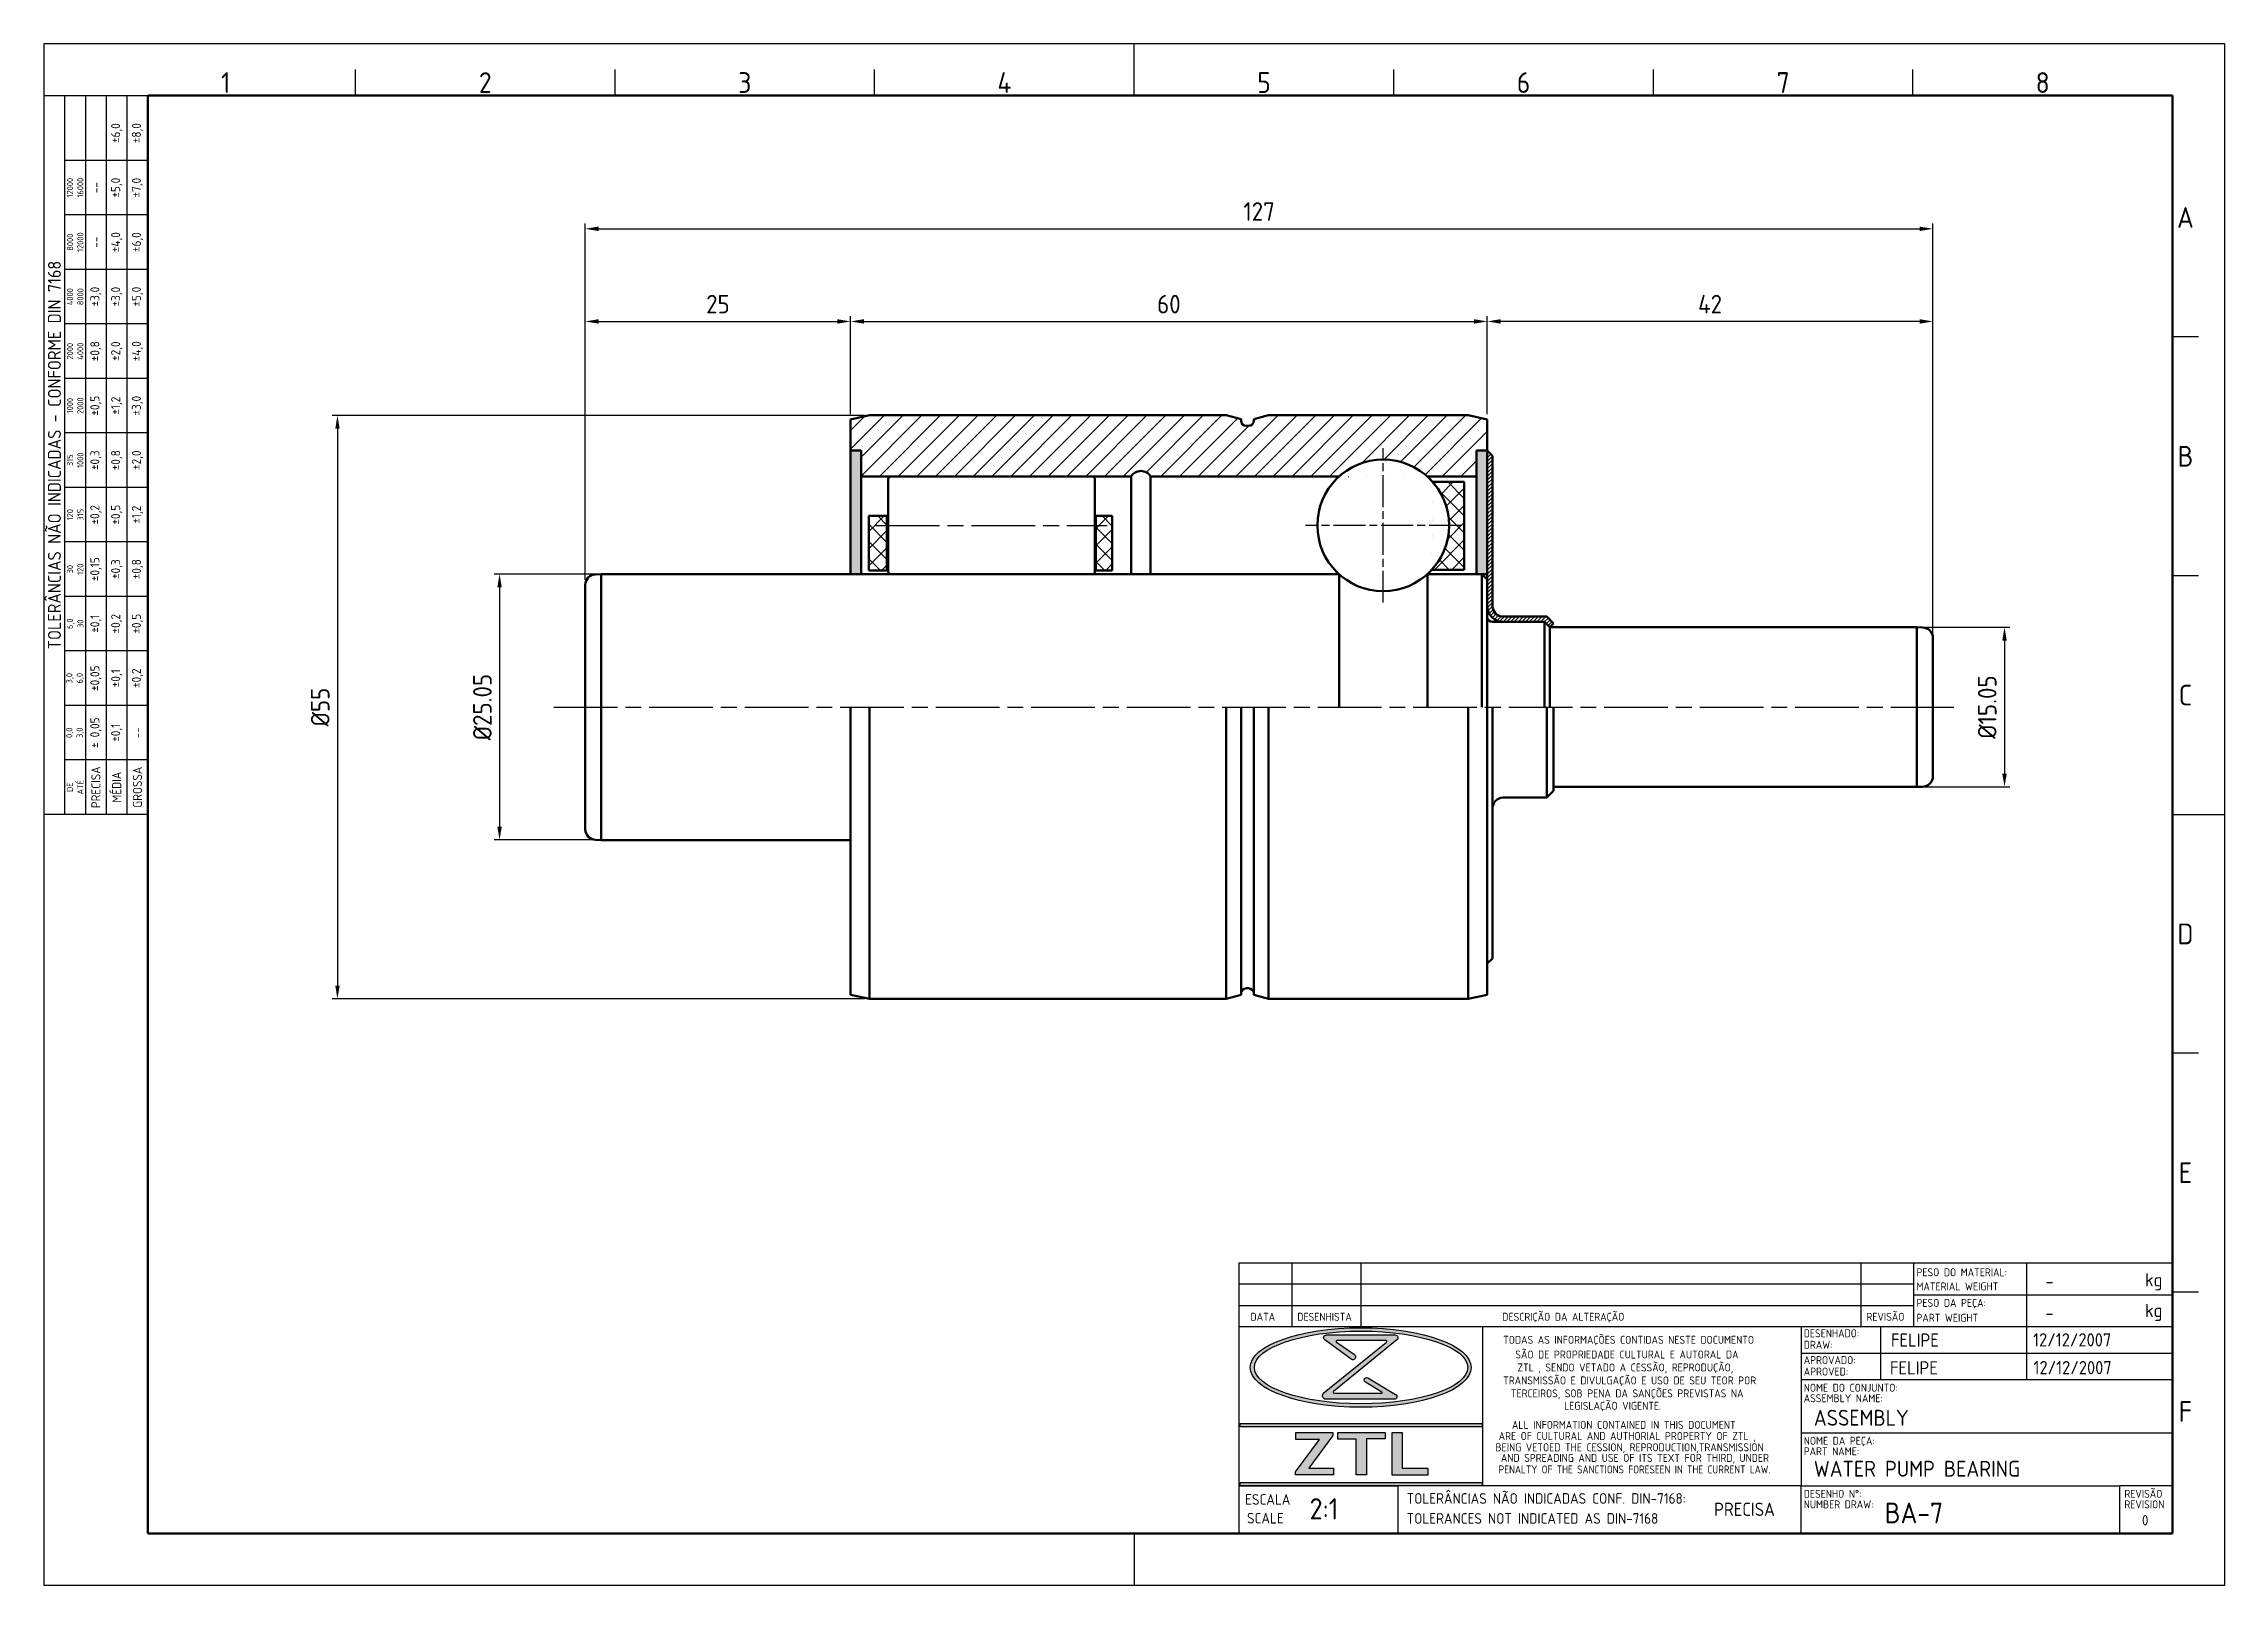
# Model space of a CAD drawing. Extents: x 0 to 205, y 0 to 145.
import ezdxf
from ezdxf.enums import TextEntityAlignment as Align

# ---------------------------------------------------------------- set-up
doc = ezdxf.new("R2010")
doc.units = 0
doc.header["$LTSCALE"] = 0.5
for name, pattern in [('AM_ISO02W050', [7.5, 6, -1.5]), ('AM_ISO08W050', [18, 12, -1.5, 3, -1.5]), ('AM_ISO08W050x2', [9, 6, -0.75, 1.5, -0.75])]:
    doc.linetypes.add(name, pattern=pattern)
doc.layers.get('0').update_dxf_attribs({"linetype": 'CONTINUOUS'})
doc.layers.get('Defpoints').update_dxf_attribs({"linetype": 'CONTINUOUS'})
for name, color, linetype, lineweight in [('AM_0', 7, 'CONTINUOUS', 50), ('AM_3', 6, 'AM_ISO02W050', 25), ('AM_5', 3, 'CONTINUOUS', 25), ('AM_7', 4, 'AM_ISO08W050', 25), ('AM_8', 1, 'CONTINUOUS', 25), ('AM_BOR', 7, 'CONTINUOUS', 50)]:
    doc.layers.add(name, color=color, linetype=linetype, lineweight=lineweight)
doc.styles.add('ACISOTS', font='isocp.shx', dxfattribs={"height": 1})
doc.styles.get("Standard").update_dxf_attribs({"font": 'ISOCP.SHX'})
doc.dimstyles.new('AM_ISO', dxfattribs={"dimtxt": 3.5, "dimasz": 2.5, "dimexe": 1, "dimexo": 1, "dimgap": 1.5, "dimtad": 1, "dimdsep": 46, "dimtxsty": 'Standard', "dimcen": 0, "dimclrd": 256, "dimclre": 256, "dimclrt": 2, "dimadec": 0, "dimazin": 2, "dimtp": 0.1, "dimtm": 0.1, "dimtfac": 0.71, "dimtdec": 3, "dimtmove": 0, "dimatfit": 3, "dimfxl": 1, "dimlwd": -1, "dimlwe": -1, "dimarcsym": 0})
pattern_1 = [(45, (0, -6.0432), (-0.813173, 0.813173), []), (135, (0, -6.0432), (-0.813173, -0.813173), [])]

# ---------------------------------------------------------------- blocks, each defined once
blk = doc.blocks.new('A3 ZTL')
for p, q in [((19.57, 280.82), (19.57, 9.78)), ((401.17, 280.82), (19.57, 280.82)), ((401.17, 9.78), (401.17, 280.82)), ((19.57, 9.78), (401.17, 9.78))]:
    blk.add_line(p, q)
at = {"layer": 'AM_BOR', "color": 135, "lineweight": 25}
for p, q in [((0, 0), (0, 290.61)), ((0, 290.61), (410.96, 290.61)), ((205.48, 280.82), (205.48, 290.61)), ((410.96, 290.61), (410.96, 0)), ((58.71, 280.82), (58.71, 285.71)), ((107.63, 280.82), (107.63, 285.71)), ((156.56, 280.82), (156.56, 285.71)), ((254.4, 280.82), (254.4, 285.71)), ((303.33, 280.82), (303.33, 285.71)), ((352.25, 280.82), (352.25, 285.71)), ((3.91, 145.3), (3.91, 280.82)), ((7.83, 280.82), (7.83, 145.3)), ((11.74, 280.82), (11.74, 145.3)), ((15.66, 145.3), (15.66, 280.82)), ((19.57, 268.59), (3.91, 268.59)), ((19.57, 258.32), (3.91, 258.32)), ((19.57, 248.04), (3.91, 248.04)), ((19.57, 237.77), (3.91, 237.77)), ((406.07, 235.32), (401.17, 235.32)), ((19.57, 227.5), (3.91, 227.5)), ((19.57, 217.22), (3.91, 217.22)), ((19.57, 206.95), (3.91, 206.95)), ((19.57, 196.67), (3.91, 196.67)), ((406.07, 190.31), (401.17, 190.31)), ((19.57, 186.4), (3.91, 186.4)), ((19.57, 176.13), (3.91, 176.13)), ((19.57, 165.85), (3.91, 165.85)), ((19.57, 155.58), (3.91, 155.58)), ((401.17, 145.3), (410.96, 145.3)), ((406.07, 100.29), (401.17, 100.29)), ((406.07, 55.28), (401.17, 55.28)), ((205.48, 9.78), (205.48, 0)), ((410.96, 0), (0, 0))]:
    blk.add_line(p, q, dxfattribs=at)
blk.add_lwpolyline([(19.57, 145.3), (0, 145.3), (0, 280.82), (19.57, 280.82)], close=True, dxfattribs=at)
at = {"layer": 'AM_BOR', "color": 135, "lineweight": 25, "style": 'ACISOTS'}
for s, p in [('1', (34.25, 283.27)), ('2', (83.17, 283.27)), ('3', (132.09, 283.27)), ('4', (181.02, 283.27)), ('5', (229.94, 283.27)), ('6', (278.86, 283.27)), ('7', (327.79, 283.27)), ('8', (376.71, 283.27)), ('A', (403.62, 257.83)), ('B', (403.62, 212.82)), ('C', (403.62, 167.81)), ('D', (403.62, 122.8)), ('E', (403.62, 77.79)), ('F', (403.62, 32.78))]:
    blk.add_text(s, height=3.91, dxfattribs=at).set_placement(p, align=Align.MIDDLE)
at = {"layer": 'AM_BOR', "color": 135, "lineweight": 25, "attachment_point": 5, "rotation": 90}
for s, insert, char_height, width in [('±6,0', (13.7, 273.73), 1.712, 10.274), ('±8,0', (17.61, 273.73), 1.712, 10.274), ('12000\\P16000', (5.87, 263.45), 1.174, 10.274), ('--', (9.78, 263.45), 1.712, 10.274), ('±5,0', (13.7, 263.45), 1.712, 10.274), ('±7,0', (17.61, 263.45), 1.712, 10.274), ('±4,0', (13.7, 253.18), 1.712, 10.274), ('±6,0', (17.61, 253.18), 1.712, 10.274), ('8000\\P12000', (5.87, 253.18), 1.174, 10.274), ('--', (9.78, 253.18), 1.712, 10.274), ('{\\Fisocp.shx|c0;TOLERÂNCIAS NÃO INDICADAS - CONFORME DIN 7168}', (1.96, 213.06), 2.4462, 135.5186), ('4000\\P8000', (5.87, 242.91), 1.174, 10.274), ('±3,0', (9.78, 242.91), 1.712, 10.274), ('±3,0', (13.7, 242.91), 1.712, 10.274), ('±5,0', (17.61, 242.91), 1.712, 10.274), ('±0,8', (9.78, 232.63), 1.712, 10.274), ('±2,0', (13.7, 232.63), 1.712, 10.274), ('±4,0', (17.61, 232.63), 1.712, 10.274), ('2000\\P4000', (5.87, 232.63), 1.174, 10.274), ('1000\\P2000', (5.87, 222.36), 1.174, 10.274), ('±0,5', (9.78, 222.36), 1.712, 10.274), ('±1,2', (13.7, 222.36), 1.712, 10.274), ('±3,0', (17.61, 222.36), 1.712, 10.274), ('±0,3', (9.78, 212.08), 1.712, 10.274), ('±0,8', (13.7, 212.08), 1.712, 10.274), ('±2,0', (17.61, 212.08), 1.712, 10.274), ('315\\P1000', (5.87, 212.08), 1.174, 10.274), ('120\\P315', (5.87, 201.81), 1.174, 10.274), ('±0,2', (9.78, 201.81), 1.712, 10.274), ('±0,5', (13.7, 201.81), 1.712, 10.274), ('±1,2', (17.61, 201.81), 1.712, 10.274), ('±0,15', (9.78, 191.54), 1.712, 10.274), ('±0,3', (13.7, 191.54), 1.712, 10.274), ('±0,8', (17.61, 191.54), 1.712, 10.274), ('30\\P120', (5.87, 191.54), 1.174, 10.274), ('6,0\\P30', (5.87, 181.26), 1.174, 10.274), ('±0,1', (9.78, 181.26), 1.712, 10.274), ('±0,2', (13.7, 181.26), 1.712, 10.274), ('±0,5', (17.61, 181.26), 1.712, 10.274), ('±0,05', (9.78, 170.99), 1.712, 10.274), ('±0,2', (17.61, 170.99), 1.712, 10.274), ('3,0\\P6,0', (5.87, 170.99), 1.174, 10.274), ('±0,1', (13.7, 170.99), 1.712, 10.274), ('0,0\\P3,0', (5.87, 160.71), 1.174, 10.274), ('± 0,05', (9.78, 160.71), 1.712, 10.274), ('\\pt4.69206;±0,1', (13.7, 160.71), 1.7123, 10.274), ('--', (17.61, 160.71), 1.712, 10.274), ('PRECISA', (9.78, 150.44), 1.712, 10.274), ('MÉDIA', (13.7, 150.44), 1.712, 10.274), ('GROSSA', (17.61, 150.44), 1.712, 10.274), ('{\\Fisocp.shx|c0;DE\\PATÉ}', (5.87, 150.44), 1.1742, 10.274)]:
    blk.add_mtext(s, dxfattribs=dict(at, insert=insert, char_height=char_height, width=width))
blk = doc.blocks.new('LEGENDAZTL-1')
at = {"layer": 'AM_8'}
h = blk.add_hatch(color=135, dxfattribs=at)
edge = h.paths.add_edge_path()
edge.add_ellipse((23.01, 31.29), major_axis=(20.82, 0), ratio=0.359907, start_angle=191.4592, end_angle=452.8175)
edge.add_ellipse((23.01, 31.29), major_axis=(20.82, 0), ratio=0.359907, start_angle=92.8175, end_angle=191.4592)
edge = h.paths.add_edge_path(flags=16)
edge.add_ellipse((23.07, 31.29), major_axis=(20.11, 0), ratio=0.340664, start_angle=93.067, end_angle=371.4592)
edge.add_ellipse((23.07, 31.29), major_axis=(20.11, 0), ratio=0.340664, start_angle=11.4592, end_angle=93.067)
h = blk.add_hatch(color=135, dxfattribs=at)
edge = h.paths.add_edge_path()
edge.add_line((27.86, 36.04), (16.14, 26.55))
edge.add_arc((16.46, 25.96), 0.662, 118.1409, 270)
edge.add_line((16.46, 25.3), (29.34, 25.3))
edge.add_arc((29.33, 25.79), 0.488, 271.9685, 418.9108)
edge.add_line((29.58, 26.21), (24.36, 29.35))
edge.add_arc((24.11, 28.95), 0.475, 58.6682, 238.8052)
edge.add_line((23.87, 28.54), (26.98, 26.65))
edge.add_arc((26.92, 26.56), 0.12, -90, 54.6545, ccw=False)
edge.add_line((26.92, 26.44), (17.93, 26.44))
edge.add_arc((17.96, 26.6), 0.167, 129.2364, 260.8226, ccw=False)
edge.add_line((17.86, 26.73), (29.79, 36.47))
edge.add_arc((29.47, 36.9), 0.529, 306.0702, 450)
edge.add_line((29.47, 37.43), (16.54, 37.43))
edge.add_arc((16.52, 36.92), 0.513, 87.7272, 233.7471)
edge.add_line((16.21, 36.5), (21.18, 32.86))
edge.add_arc((21.5, 33.28), 0.527, 232.4714, 414.7334)
edge.add_line((21.81, 33.71), (18.46, 36.07))
edge.add_arc((18.53, 36.2), 0.144, 90, 242.5235, ccw=False)
edge.add_line((18.53, 36.35), (27.78, 36.35))
edge.add_arc((27.75, 36.17), 0.176, -50.9964, 80.7655, ccw=False)
for points in [[(0.28, 20.1), (45.87, 20.1), (45.87, 20.7), (0.28, 20.7)], [(10.71, 11.65), (10.71, 11.05), (17.9, 11.05), (17.9, 12.32), (13.24, 12.32), (17.77, 18.44), (17.77, 19.04), (10.78, 19.04), (10.78, 17.71), (15.21, 17.71)], [(18.7, 17.78), (22.17, 17.78), (22.17, 11.05), (24.07, 11.05), (24.07, 17.84), (27.63, 17.84), (27.63, 19.04), (18.7, 19.04)], [(35.62, 11.02), (35.62, 12.32), (30.79, 12.32), (30.79, 19.04), (28.93, 19.04), (28.93, 11.02)], [(45.87, 9.6), (0.28, 9.6), (0.28, 9), (45.87, 9)]]:
    blk.add_hatch(color=135, dxfattribs=at).paths.add_polyline_path(points)
at = {"layer": 'AM_8', "color": 135}
for p, q in [((0, 51), (176, 51)), ((0, 51), (0, 0)), ((10, 51), (10, 39)), ((23, 51), (23, 39)), ((117.25, 51), (117.25, 39)), ((127.25, 39), (127.25, 51)), ((148.5, 51), (148.5, 45)), ((176, 0), (176, 51)), ((127.25, 47), (0, 47)), ((0, 43), (127.25, 43)), ((127.25, 45), (176, 45)), ((148.5, 45), (148.5, 39)), ((0, 39), (106, 39)), ((16.54, 37.43), (29.47, 37.43)), ((45.93, 39), (45.93, 9)), ((106, 39), (106, 20)), ((106, 39), (176, 39)), ((121, 39), (121, 29)), ((148.5, 39), (148.5, 29)), ((106, 34), (176, 34)), ((106, 29), (176, 29)), ((0.28, 20.1), (0.28, 20.7)), ((0.28, 20.7), (45.87, 20.7)), ((45.87, 20.7), (45.87, 20.1)), ((45.87, 20.1), (0.28, 20.1)), ((10.71, 11.65), (15.21, 17.71)), ((10.78, 17.71), (10.78, 19.04)), ((10.78, 19.04), (17.77, 19.04)), ((15.21, 17.71), (10.78, 17.71)), ((17.77, 18.44), (13.24, 12.32)), ((17.77, 19.04), (17.77, 18.44)), ((18.7, 17.78), (18.7, 19.04)), ((18.7, 19.04), (27.63, 19.04)), ((22.17, 17.78), (18.7, 17.78)), ((22.17, 11.05), (22.17, 17.78)), ((24.07, 17.84), (24.07, 11.05)), ((27.63, 17.84), (24.07, 17.84)), ((27.63, 19.04), (27.63, 17.84)), ((28.93, 11.02), (28.93, 19.04)), ((28.93, 19.04), (30.79, 19.04)), ((30.79, 19.04), (30.79, 12.32)), ((106, 20), (106, 9)), ((106, 19), (176, 19)), ((0, 9), (30, 9)), ((106, 9), (0, 9)), ((0.28, 9.6), (45.87, 9.6)), ((0.28, 9), (0.28, 9.6)), ((45.87, 9), (0.28, 9)), ((10.71, 11.05), (10.71, 11.65)), ((17.9, 11.05), (10.71, 11.05)), ((13.24, 12.32), (17.9, 12.32)), ((17.9, 12.32), (17.9, 11.05)), ((24.07, 11.05), (22.17, 11.05)), ((35.62, 11.02), (28.93, 11.02)), ((30, 9), (30, 0)), ((30.79, 12.32), (35.62, 12.32)), ((35.62, 12.32), (35.62, 11.02)), ((45.87, 9.6), (45.87, 9)), ((106, 0), (106, 9)), ((106, 9), (166, 9)), ((176, 9), (166, 9)), ((166, 9), (166, 0)), ((0, 0), (176, 0))]:
    blk.add_line(p, q, dxfattribs=at)
blk.add_lwpolyline([(16.54, 37.43), (29.47, 37.43, -0.726075), (29.79, 36.47), (17.86, 26.73, 0.646844), (17.93, 26.44), (26.92, 26.44, 0.730915), (26.98, 26.65), (23.87, 28.54, -1.001197), (24.36, 29.35), (29.58, 26.21, -0.746343), (29.34, 25.3), (16.46, 25.3, -0.780296), (16.14, 26.55), (27.86, 36.04, 0.647932), (27.78, 36.35), (18.53, 36.35, 0.78497), (18.46, 36.07), (21.81, 33.71, -1.019937), (21.18, 32.86), (16.21, 36.5, -0.740095), (16.54, 37.43, -0.257794)], format="xyb", dxfattribs=at)
for centre, major_axis, ratio in [((23.01, 31.29), (-20.82, 0), 0.359907), ((23.07, 31.29), (-20.11, 0), 0.340664)]:
    blk.add_ellipse(centre, major_axis=major_axis, ratio=ratio, dxfattribs=at)
for s, height, p in [('PESO DO MATERIAL:', 1.5, (127.75, 48.48)), ('MATERIAL WEIGHT', 1.5, (127.75, 45.82)), ('kg', 2.5, (170.83, 46.56)), ('DATA', 1.5, (2.22, 40.09)), ('DESENHISTA', 1.5, (11.05, 40.09)), ('DESCRIÇÃO DA ALTERAÇÃO', 1.5, (49.68, 40.09)), ('REVISÃO', 1.5, (118.32, 40.09)), ('PESO DA PEÇA:', 1.5, (127.75, 42.71)), ('PART WEIGHT', 1.5, (127.75, 39.91)), ('kg', 2.5, (170.83, 40.79)), ('TODAS AS INFORMAÇÕES CONTIDAS NESTE DOCUMENTO', 1.5, (49.85, 35.75)), ('DESENHADO:', 1.5, (106.5, 36.98)), ('SÃO DE PROPRIEDADE CULTURAL E AUTORAL DA', 1.5, (52.14, 32.98)), ('APROVADO:', 1.5, (106.5, 31.93)), ('DRAW:', 1.5, (106.5, 34.82)), ('TRANSMISSÃO E DIVULGAÇÃO E USO DE SEU TEOR POR', 1.5, (49.85, 28.1)), ('ZTL , SENDO VETADO A CESSÃO, REPRODUÇÃO,', 1.5, (52.53, 30.54)), ('APROVED:', 1.5, (106.5, 29.77)), ('TERCEIROS, SOB PENA DA SANÇÕES PREVISTAS NA', 1.5, (51.3, 25.66)), ('LEGISLAÇÃO VIGENTE.', 1.5, (61.33, 23.31)), ('ASSEMBLY NAME:', 1.5, (106.5, 24.74)), ('NOME DO CONJUNTO:', 1.5, (106.5, 26.72)), ('ALL INFORMATION CONTAINED IN THIS DOCUMENT', 1.5, (51.5, 19.72)), ('BEING VETOED THE CESSION, REPRODUCTION,TRANSMISSION', 1.5, (48.41, 15.49)), ('ARE OF CULTURAL AND AUTHORIAL PROPERTY OF ZTL ,', 1.5, (49, 17.62)), ('NOME DA PEÇA:', 1.5, (106.5, 16.72)), ('AND SPREADING AND USE OF ITS TEXT FOR THIRD, UNDER', 1.5, (49.42, 13.49)), ('PART NAME:', 1.5, (106.5, 14.74)), ('TOLERÂNCIAS NÃO INDICADAS CONF. DIN-7168:', 2, (31.66, 5.6)), ('DESENHO N%%d:', 1.5, (106.5, 6.72)), ('REVISÃO', 1.5, (166.93, 6.72)), ('ESCALA', 2, (1.21, 5.42)), ('NUMBER DRAW:', 1.5, (106.5, 4.74)), ('REVISION', 1.5, (166.93, 4.74)), ('SCALE', 2, (1.57, 1.88)), ('TOLERANCES NOT INDICATED AS DIN-7168', 2, (31.66, 1.83))]:
    blk.add_text(s, height=height, dxfattribs=at).set_placement(p)
at = {"layer": 'AM_8', "color": 135, "width": 0.95}
blk.add_text('PENALTY OF THE SANCTIONS FORESEEN IN THE CURRENT LAW.', height=1.5, dxfattribs=at).set_placement((48.99, 11.32))
at = {"layer": 'AM_8', "color": 135}
for tag, height, p in [('PESO', 2.5, (152.06, 47.53)), ('PESO', 2.5, (152.06, 41.58)), ('DESN.', 2.5, (122.94, 36.44)), ('DATADES', 2.5, (149.73, 36.5)), ('APROV', 2.5, (122.75, 31.22)), ('DATAAPROV', 2.5, (149.81, 31.25)), ('CONJUNTO', 3, (108.41, 21.81)), ('PEÇA', 3, (108.4, 12.2)), ('NºDESENHO', 3.91, (121.76, 3.88))]:
    blk.add_attdef(tag, text='', height=height, dxfattribs=at).set_placement(p, align=Align.MIDDLE_LEFT)
at = {"layer": 'AM_8', "color": 135, "style": 'ACISOTS'}
for tag, p, height in [('GEN-TITLE-SCA{12.7}', (13.36, 2.64), 4), ('GEN-TITLE-DWG{30.6}', (92.5, -2.65), 2)]:
    blk.add_attdef(tag, p, '', height=height, dxfattribs=at)
at = {"layer": 'AM_8', "color": 135}
for tag, height, p in [('TOL.N.IND', 2.5, (95.33, 4.56)), ('REV.', 1.96, (170.86, 2.49))]:
    blk.add_attdef(tag, text='', height=height, dxfattribs=at).set_placement(p, align=Align.MIDDLE_CENTER)
blk = doc.blocks.new('*D31')
at = {"layer": 'AM_5'}
for p, q in [((51.01, 94.78), (51.01, 128.35)), ((52.26, 127.85), (176.76, 127.85)), ((178.01, 89.78), (178.01, 128.35))]:
    blk.add_line(p, q, dxfattribs=at)
for points in [[(52.26, 128.06), (52.26, 127.64), (51.01, 127.85)], [(176.76, 128.06), (176.76, 127.64), (178.01, 127.85)]]:
    blk.add_solid(points, dxfattribs=at)
at = {"layer": 'Defpoints', "color": 0}
for p in [(178.01, 127.85), (51.01, 94.28), (178.01, 89.28)]:
    blk.add_point(p, dxfattribs=at)
at = {"layer": 'AM_5', "color": 3, "insert": (114.51, 129.48), "char_height": 1.75, "attachment_point": 5}
blk.add_mtext('127', dxfattribs=at)
blk = doc.blocks.new('*D32')
at = {"layer": 'AM_5'}
for p, q in [((51.01, 94.78), (51.01, 119.62)), ((76.01, 110.37), (76.01, 119.62)), ((52.26, 119.12), (74.76, 119.12))]:
    blk.add_line(p, q, dxfattribs=at)
for points in [[(52.26, 119.33), (52.26, 118.91), (51.01, 119.12)], [(74.76, 119.33), (74.76, 118.91), (76.01, 119.12)]]:
    blk.add_solid(points, dxfattribs=at)
at = {"layer": 'Defpoints', "color": 0}
for p in [(76.01, 119.12), (76.01, 109.87), (51.01, 94.28)]:
    blk.add_point(p, dxfattribs=at)
at = {"layer": 'AM_5', "color": 3, "insert": (63.51, 120.75), "char_height": 1.75, "attachment_point": 5}
blk.add_mtext('25', dxfattribs=at)
blk = doc.blocks.new('*D33')
at = {"layer": 'AM_5'}
for p, q in [((76.01, 110.37), (76.01, 119.62)), ((136.01, 110.37), (136.01, 119.62)), ((77.26, 119.12), (134.76, 119.12))]:
    blk.add_line(p, q, dxfattribs=at)
for points in [[(77.26, 119.33), (77.26, 118.91), (76.01, 119.12)], [(134.76, 119.33), (134.76, 118.91), (136.01, 119.12)]]:
    blk.add_solid(points, dxfattribs=at)
at = {"layer": 'Defpoints', "color": 0}
for p in [(136.01, 119.12), (76.01, 109.87), (136.01, 109.87)]:
    blk.add_point(p, dxfattribs=at)
at = {"layer": 'AM_5', "color": 3, "insert": (106.01, 120.75), "char_height": 1.75, "attachment_point": 5}
blk.add_mtext('60', dxfattribs=at)
blk = doc.blocks.new('*D34')
at = {"layer": 'AM_5'}
for p, q in [((136.01, 110.37), (136.01, 119.62)), ((178.01, 89.78), (178.01, 119.62)), ((176.76, 119.12), (137.26, 119.12))]:
    blk.add_line(p, q, dxfattribs=at)
for points in [[(137.26, 119.33), (137.26, 118.91), (136.01, 119.12)], [(176.76, 119.33), (176.76, 118.91), (178.01, 119.12)]]:
    blk.add_solid(points, dxfattribs=at)
at = {"layer": 'Defpoints', "color": 0}
for p in [(136.01, 119.12), (136.01, 109.87), (178.01, 89.28)]:
    blk.add_point(p, dxfattribs=at)
at = {"layer": 'AM_5', "color": 3, "insert": (157.01, 120.75), "char_height": 1.75, "attachment_point": 5}
blk.add_mtext('42', dxfattribs=at)
blk = doc.blocks.new('*D35')
at = {"layer": 'AM_5'}
for p, q in [((77.31, 110.27), (27.15, 110.27)), ((27.65, 109.02), (27.65, 56.52)), ((77.31, 55.27), (27.15, 55.27))]:
    blk.add_line(p, q, dxfattribs=at)
for points in [[(27.45, 109.02), (27.86, 109.02), (27.65, 110.27)], [(27.45, 56.52), (27.86, 56.52), (27.65, 55.27)]]:
    blk.add_solid(points, dxfattribs=at)
at = {"layer": 'Defpoints', "color": 0}
for p in [(77.81, 110.27), (27.65, 55.27), (77.81, 55.27)]:
    blk.add_point(p, dxfattribs=at)
at = {"layer": 'AM_5', "color": 3, "insert": (26.03, 82.77), "char_height": 1.75, "attachment_point": 5, "rotation": 90}
blk.add_mtext('%%C55', dxfattribs=at)
blk = doc.blocks.new('*D36')
at = {"layer": 'AM_5'}
for p, q in [((52.01, 95.3), (42.43, 95.3)), ((42.93, 94.05), (42.93, 71.5)), ((52.01, 70.25), (42.43, 70.25))]:
    blk.add_line(p, q, dxfattribs=at)
for points in [[(42.72, 94.05), (43.14, 94.05), (42.93, 95.3)], [(42.72, 71.5), (43.14, 71.5), (42.93, 70.25)]]:
    blk.add_solid(points, dxfattribs=at)
at = {"layer": 'Defpoints', "color": 0}
for p in [(52.51, 95.3), (42.93, 70.25), (52.51, 70.25)]:
    blk.add_point(p, dxfattribs=at)
at = {"layer": 'AM_5', "color": 3, "insert": (41.31, 82.77), "char_height": 1.75, "attachment_point": 5, "rotation": 90}
blk.add_mtext('%%c25.05', dxfattribs=at)
blk = doc.blocks.new('*D37')
at = {"layer": 'AM_5'}
for p, q in [((177.01, 90.3), (185.26, 90.3)), ((184.76, 89.05), (184.76, 76.5)), ((177.01, 75.25), (185.26, 75.25))]:
    blk.add_line(p, q, dxfattribs=at)
for points in [[(184.55, 89.05), (184.97, 89.05), (184.76, 90.3)], [(184.55, 76.5), (184.97, 76.5), (184.76, 75.25)]]:
    blk.add_solid(points, dxfattribs=at)
at = {"layer": 'Defpoints', "color": 0}
for p in [(176.51, 90.3), (176.51, 75.25), (184.76, 75.25)]:
    blk.add_point(p, dxfattribs=at)
at = {"layer": 'AM_5', "color": 3, "insert": (183.13, 82.77), "char_height": 1.75, "attachment_point": 5, "rotation": 90}
blk.add_mtext('%%C15.05', dxfattribs=at)

msp = doc.modelspace()

# ---------------------------------------------------------------- hatches: boundary and pattern name
at = {"layer": 'AM_3'}
h = msp.add_hatch(dxfattribs=at)
h.set_pattern_fill('ANSI31', color=256, scale=15, style=0)
h.paths.add_polyline_path([(78.278, 102.972), (76.724, 102.972), (76.724, 95.972), (83.474, 95.972), (83.474, 99.972, -0.2679492)])
h.paths.add_polyline_path([(83.474, 63.972), (76.724, 63.972), (76.724, 56.972), (78.278, 56.972, -0.2679492), (83.474, 59.972)])
h = msp.add_hatch(dxfattribs=at)
h.set_pattern_fill('ANSI31', color=256, scale=15, style=0)
h.paths.add_polyline_path([(86.474, 95.972), (90.224, 99.722), (90.224, 102.972), (88.671, 102.972, -0.2679492), (83.474, 99.972), (83.474, 95.972)])
h.paths.add_polyline_path([(90.224, 56.972), (90.224, 60.222), (86.474, 63.972), (83.474, 63.972), (83.474, 59.972, -0.2679492), (88.671, 56.972)])
at = {"layer": 'AM_8'}
h = msp.add_hatch(dxfattribs=at)
h.set_pattern_fill('_U', color=256, scale=1.25, angle=45, style=0, pattern_type=0)
h.set_pattern_definition([(45, (0, -6.0432), (-0.8838835, 0.8838835), [])])
edge = h.paths.add_edge_path()
edge.add_line((76.008, 109.873), (76.008, 106.95))
edge.add_line((76.008, 106.95), (77.008, 106.95))
edge.add_line((77.008, 106.95), (77.008, 104.502))
edge.add_line((77.008, 104.502), (102.446, 104.502))
edge.add_arc((103.366, 103.954), 1.071, 30.76755, 149.23245, ccw=False)
edge.add_line((104.286, 104.502), (122.043, 104.502))
edge.add_arc((126.204, 99.899), 6.205, 47.88421, 132.11579, ccw=False)
edge.add_line((130.365, 104.502), (135.008, 104.502))
edge.add_line((135.008, 104.502), (135.008, 106.95))
edge.add_line((135.008, 106.95), (136.008, 106.95))
edge.add_line((136.008, 106.95), (136.008, 109.873))
edge.add_line((136.008, 109.873), (134.208, 110.272))
edge.add_line((134.208, 110.272), (115.408, 110.272))
edge.add_line((115.408, 110.272), (114.008, 109.897))
edge.add_line((114.008, 109.897), (114.008, 109.772))
edge.add_arc((113.508, 109.772), 0.5, -90, 0, ccw=False)
edge.add_line((113.508, 109.272), (113.308, 109.272))
edge.add_arc((113.308, 109.772), 0.5, 180, 270, ccw=False)
edge.add_line((112.808, 109.772), (112.808, 109.897))
edge.add_line((112.808, 109.897), (111.408, 110.272))
edge.add_line((111.408, 110.272), (77.808, 110.272))
edge.add_line((77.808, 110.272), (76.008, 109.873))
for points in [[(76.008, 106.95), (76.008, 95.297), (77.008, 95.297), (77.008, 106.95)], [(135.508, 95.297), (136.008, 95.297), (136.008, 106.95), (135.008, 106.95), (135.008, 95.297)]]:
    msp.add_hatch(color=256, dxfattribs=at).paths.add_polyline_path(points)
h = msp.add_hatch(dxfattribs=at)
h.set_pattern_fill('_U', color=256, scale=0.25, angle=45, style=0, pattern_type=0)
h.set_pattern_definition([(45, (0, -6.04322), (-0.1767767, 0.1767767), [])])
edge = h.paths.add_edge_path()
edge.add_line((136.008, 106.95), (136.008, 92.297))
edge.add_arc((137.508, 92.297), 1.5, 180, 270)
edge.add_line((137.508, 90.797), (141.408, 90.797))
edge.add_line((141.408, 90.797), (141.908, 90.297))
edge.add_line((141.908, 90.297), (142.262, 90.651))
edge.add_line((142.262, 90.651), (141.615, 91.297))
edge.add_line((141.615, 91.297), (137.508, 91.297))
edge.add_arc((137.508, 92.297), 1, 180, 270, ccw=False)
edge.add_line((136.508, 92.297), (136.508, 106.45))
edge.add_line((136.508, 106.45), (136.008, 106.95))
h = msp.add_hatch(dxfattribs=at)
h.set_pattern_fill('_U', color=256, scale=1.15, angle=45, style=0, double=1, pattern_type=0)
h.set_pattern_definition(pattern_1)
edge = h.paths.add_edge_path()
edge.add_arc((126.204, 99.899), 6.205, -42.40532, 41.35354, ccw=False)
edge.add_line((130.785, 95.715), (133.847, 95.715))
edge.add_line((133.847, 95.715), (133.847, 103.999))
edge.add_line((133.847, 103.999), (130.861, 103.999))
h = msp.add_hatch(dxfattribs=at)
h.set_pattern_fill('_U', color=256, scale=1.15, angle=45, style=0, double=1, pattern_type=0)
h.set_pattern_definition(pattern_1)
h.paths.add_polyline_path([(77.724, 100.793), (77.724, 95.644), (79.436, 95.644), (79.436, 100.793)])
h = msp.add_hatch(dxfattribs=at)
h.set_pattern_fill('_U', color=256, scale=1.15, angle=45, style=0, double=1, pattern_type=0)
h.set_pattern_definition(pattern_1)
h.paths.add_polyline_path([(99.138, 100.793), (99.138, 95.644), (100.677, 95.644), (100.677, 100.793)])

# ---------------------------------------------------------------- linework, layer by layer
at = {"layer": 'AM_0'}
for p, q in [((77.808, 110.272), (76.008, 109.873)), ((76.008, 95.297), (76.008, 109.873)), ((77.808, 110.272), (111.408, 110.272)), ((112.808, 109.897), (111.408, 110.272)), ((112.808, 109.897), (112.808, 109.772)), ((113.308, 109.272), (113.508, 109.272)), ((114.008, 109.897), (115.408, 110.272)), ((114.008, 109.772), (114.008, 109.897)), ((115.408, 110.272), (134.208, 110.272)), ((134.208, 110.272), (136.008, 109.873)), ((136.008, 109.873), (136.008, 95.297)), ((76.008, 106.95), (77.008, 106.95)), ((77.008, 106.95), (77.008, 95.297)), ((136.008, 106.95), (135.008, 106.95)), ((135.008, 106.95), (135.008, 95.297)), ((136.508, 106.45), (136.008, 106.95)), ((136.008, 106.95), (136.008, 92.297)), ((136.508, 92.297), (136.508, 106.45)), ((77.008, 104.502), (102.446, 104.502)), ((102.446, 104.502), (102.446, 95.297)), ((104.286, 104.502), (122.043, 104.502)), ((104.286, 104.502), (104.286, 95.297)), ((130.365, 104.502), (135.008, 104.502)), ((130.861, 103.999), (133.847, 103.999)), ((133.847, 103.999), (133.847, 95.715)), ((79.436, 100.793), (77.724, 100.793)), ((77.724, 100.793), (77.724, 95.644)), ((79.436, 95.644), (79.436, 100.793)), ((79.553, 100.793), (79.436, 100.793)), ((99.138, 100.793), (99.044, 100.793)), ((100.677, 100.793), (99.138, 100.793)), ((99.138, 100.793), (99.138, 95.644)), ((100.677, 95.644), (100.677, 100.793)), ((52.508, 95.297), (51.982, 95.283)), ((52.508, 95.297), (122.043, 95.297)), ((52.508, 95.297), (52.509, 70.247)), ((77.724, 95.644), (79.436, 95.644)), ((79.436, 95.644), (79.553, 95.644)), ((99.044, 95.644), (99.138, 95.644)), ((99.138, 95.644), (100.677, 95.644)), ((122.043, 95.297), (122.043, 82.772)), ((130.365, 95.297), (136.008, 95.297)), ((130.365, 95.297), (130.365, 82.772)), ((133.847, 95.715), (130.785, 95.715)), ((135.508, 95.297), (136.008, 94.797)), ((135.508, 95.297), (135.508, 82.772)), ((136.008, 94.797), (136.008, 91.297)), ((51.008, 71.235), (51.008, 94.283)), ((136.008, 91.297), (136.008, 82.772)), ((141.408, 90.797), (136.508, 90.797)), ((141.615, 91.297), (137.508, 91.297)), ((137.508, 90.797), (141.408, 90.797)), ((141.408, 90.797), (141.908, 90.297)), ((141.408, 90.797), (141.408, 82.772)), ((141.408, 90.797), (141.908, 90.297)), ((142.262, 90.651), (141.615, 91.297)), ((141.908, 90.297), (142.262, 90.651)), ((141.908, 90.297), (176.508, 90.297)), ((141.908, 90.297), (141.908, 82.772)), ((176.508, 90.297), (176.508, 75.247)), ((176.508, 90.297), (177.034, 90.283)), ((178.008, 89.283), (178.008, 76.26)), ((76.008, 55.671), (76.008, 82.772)), ((77.808, 82.772), (77.808, 55.272)), ((111.408, 55.272), (111.408, 82.772)), ((112.808, 55.647), (112.808, 82.772)), ((114.008, 55.647), (114.008, 82.772)), ((115.408, 55.272), (115.408, 82.772)), ((134.208, 82.772), (134.208, 55.272)), ((136.008, 82.772), (136.008, 55.671)), ((136.508, 82.772), (136.508, 59.094)), ((141.615, 74.247), (141.615, 82.772)), ((142.262, 74.893), (142.262, 82.772)), ((141.615, 74.247), (137.508, 74.247)), ((142.262, 74.893), (141.615, 74.247)), ((176.508, 75.247), (142.262, 75.247)), ((176.508, 75.247), (177.034, 75.261)), ((52.508, 70.247), (51.982, 70.261)), ((76.008, 70.247), (52.508, 70.247)), ((136.508, 59.094), (136.008, 58.594)), ((77.808, 55.272), (76.008, 55.671)), ((112.808, 55.647), (111.408, 55.272)), ((112.808, 55.647), (112.808, 55.772)), ((113.308, 56.272), (113.508, 56.272)), ((114.008, 55.772), (114.008, 55.647)), ((114.008, 55.647), (115.408, 55.272)), ((134.208, 55.272), (136.008, 55.671)), ((111.408, 55.272), (77.808, 55.272)), ((134.208, 55.272), (115.408, 55.272))]:
    msp.add_line(p, q, dxfattribs=at)
msp.add_lwpolyline([(79.803, 95.297), (98.794, 95.297, 0.4142136), (99.044, 95.547), (99.044, 104.252, 0.4142136), (98.794, 104.502), (79.803, 104.502, 0.4142136), (79.553, 104.252), (79.553, 95.547, 0.4142136)], format="xyb", close=True, dxfattribs=at)
msp.add_circle((126.204, 99.899), 6.205, dxfattribs=at)
for centre, radius, start, end in [((113.308, 109.772), 0.5, 180, 270), ((113.508, 109.772), 0.5, 270, 0), ((103.366, 103.954), 1.071, 30.76755, 149.23245), ((52.008, 94.283), 1, 91.5, 180), ((137.508, 92.297), 1.5, 180, 270), ((136.508, 91.297), 0.5, 180, 270), ((137.508, 92.297), 1, 180, 270), ((177.008, 89.283), 1, 360, 88.5), ((177.008, 76.26), 1, 271.5, 0), ((137.508, 73.247), 1, 90, 180), ((52.008, 71.26), 1, 180, 268.5), ((113.308, 55.772), 0.5, 90, 180), ((113.508, 55.772), 0.5, 0, 90)]:
    msp.add_arc(centre, radius, start, end, dxfattribs=at)
at = {"layer": 'AM_7', "linetype": 'AM_ISO08W050x2'}
for p, q in [((126.204, 92.628), (126.204, 107.171)), ((133.526, 99.899), (118.882, 99.899))]:
    msp.add_line(p, q, dxfattribs=at)
at = {"layer": 'AM_7'}
for p, q in [((78.403, 99.899), (100.194, 99.899)), ((48.037, 82.772), (179.979, 82.772))]:
    msp.add_line(p, q, dxfattribs=at)

# ---------------------------------------------------------------- block references
at = {"layer": 'AM_0', "lineweight": 0, "xscale": 0.5, "yscale": 0.5, "zscale": 0.5}
msp.add_blockref('A3 ZTL', (0, 0), dxfattribs=at)
at = {"layer": 'AM_0', "lineweight": 0}
ref = msp.add_blockref('LEGENDAZTL-1', (112.587, 4.892), dxfattribs=dict(at, xscale=0.5, yscale=0.5, zscale=0.5))
ref.add_attrib('GEN-TITLE-SCA{12.7}', '2:1', (119.266, 6.214), dxfattribs={"layer": 'AM_8', "color": 135, "height": 2, "style": 'ACISOTS'})
ref.add_attrib('DATAAPROV', '12/12/2007', dxfattribs={"layer": 'AM_8', "color": 135, "height": 1.25}).set_placement((187.492, 20.52), align=Align.MIDDLE_LEFT)
ref.add_attrib('DATADES', '12/12/2007', dxfattribs={"layer": 'AM_8', "color": 135, "height": 1.25}).set_placement((187.452, 23.141), align=Align.MIDDLE_LEFT)
ref.add_attrib('APROV', 'FELIPE', dxfattribs={"layer": 'AM_8', "color": 135, "height": 1.25}).set_placement((173.962, 20.501), align=Align.MIDDLE_LEFT)
ref.add_attrib('PESO', '-', dxfattribs={"layer": 'AM_8', "color": 135, "height": 1.25}).set_placement((188.618, 28.656), align=Align.MIDDLE_LEFT)
ref.add_attrib('PEÇA', 'WATER PUMP BEARING', dxfattribs={"layer": 'AM_8', "color": 135, "height": 1.5}).set_placement((166.786, 10.99), align=Align.MIDDLE_LEFT)
ref.add_attrib('CONJUNTO', 'ASSEMBLY', dxfattribs={"layer": 'AM_8', "color": 135, "height": 1.5}).set_placement((166.79, 15.797), align=Align.MIDDLE_LEFT)
ref.add_attrib('NºDESENHO', 'BA-7', dxfattribs={"layer": 'AM_8', "color": 135, "height": 1.9556}).set_placement((173.467, 6.831), align=Align.MIDDLE_LEFT)
ref.add_attrib('REV.', '0', dxfattribs={"layer": 'AM_8', "color": 135, "height": 0.978}).set_placement((198.016, 6.137), align=Align.MIDDLE_CENTER)
ref.add_attrib('TOL.N.IND', 'PRECISA', dxfattribs={"layer": 'AM_8', "color": 135, "height": 1.25}).set_placement((160.25, 7.172), align=Align.MIDDLE_CENTER)
ref.add_attrib('DESN.', 'FELIPE', dxfattribs={"layer": 'AM_8', "color": 135, "height": 1.25}).set_placement((174.057, 23.114), align=Align.MIDDLE_LEFT)
ref.add_attrib('PESO', '-', dxfattribs={"layer": 'AM_8', "color": 135, "height": 1.25}).set_placement((188.618, 25.681), align=Align.MIDDLE_LEFT)

# ---------------------------------------------------------------- dimensions: what is measured, and where the dimension line sits
at = {"layer": 'AM_5'}
for base, p1, p2, picture, middle in [((178.008, 127.852), (51.008, 94.283), (178.008, 89.283), '*D31', (114.508, 129.477)), ((76.008, 119.123), (51.008, 94.283), (76.008, 109.873), '*D32', (63.508, 120.748)), ((136.008, 119.123), (76.008, 109.873), (136.008, 109.873), '*D33', (106.008, 120.748)), ((136.008, 119.123), (178.008, 89.283), (136.008, 109.873), '*D34', (157.008, 120.748))]:
    dim = msp.add_linear_dim(base=base, p1=p1, p2=p2, dimstyle='AM_ISO', override={"dimscale": 0.5, "dimclrt": 3, "dimadec": 2, "dimtp": 0, "dimtdec": 2}, dxfattribs=at)
    dim.commit()
    dim.dimension.update_dxf_attribs({"geometry": picture, "text_midpoint": middle})
for base, p1, p2, text, picture, middle in [((27.655, 55.272), (77.808, 110.272), (77.808, 55.272), '%%C55', '*D35', (26.03, 82.772)), ((42.931, 70.247), (52.508, 95.297), (52.509, 70.247), '%%c25.05', '*D36', (41.305, 82.772)), ((184.758, 75.247), (176.508, 90.297), (176.508, 75.247), '%%C15.05', '*D37', (183.133, 82.772))]:
    dim = msp.add_linear_dim(base=base, p1=p1, p2=p2, angle=90, text=text, dimstyle='AM_ISO', override={"dimscale": 0.5, "dimclrt": 3, "dimadec": 2, "dimtp": 0, "dimtdec": 2}, dxfattribs=at)
    dim.commit()
    dim.dimension.update_dxf_attribs({"geometry": picture, "text_midpoint": middle})

doc.saveas('drawing.dxf')
